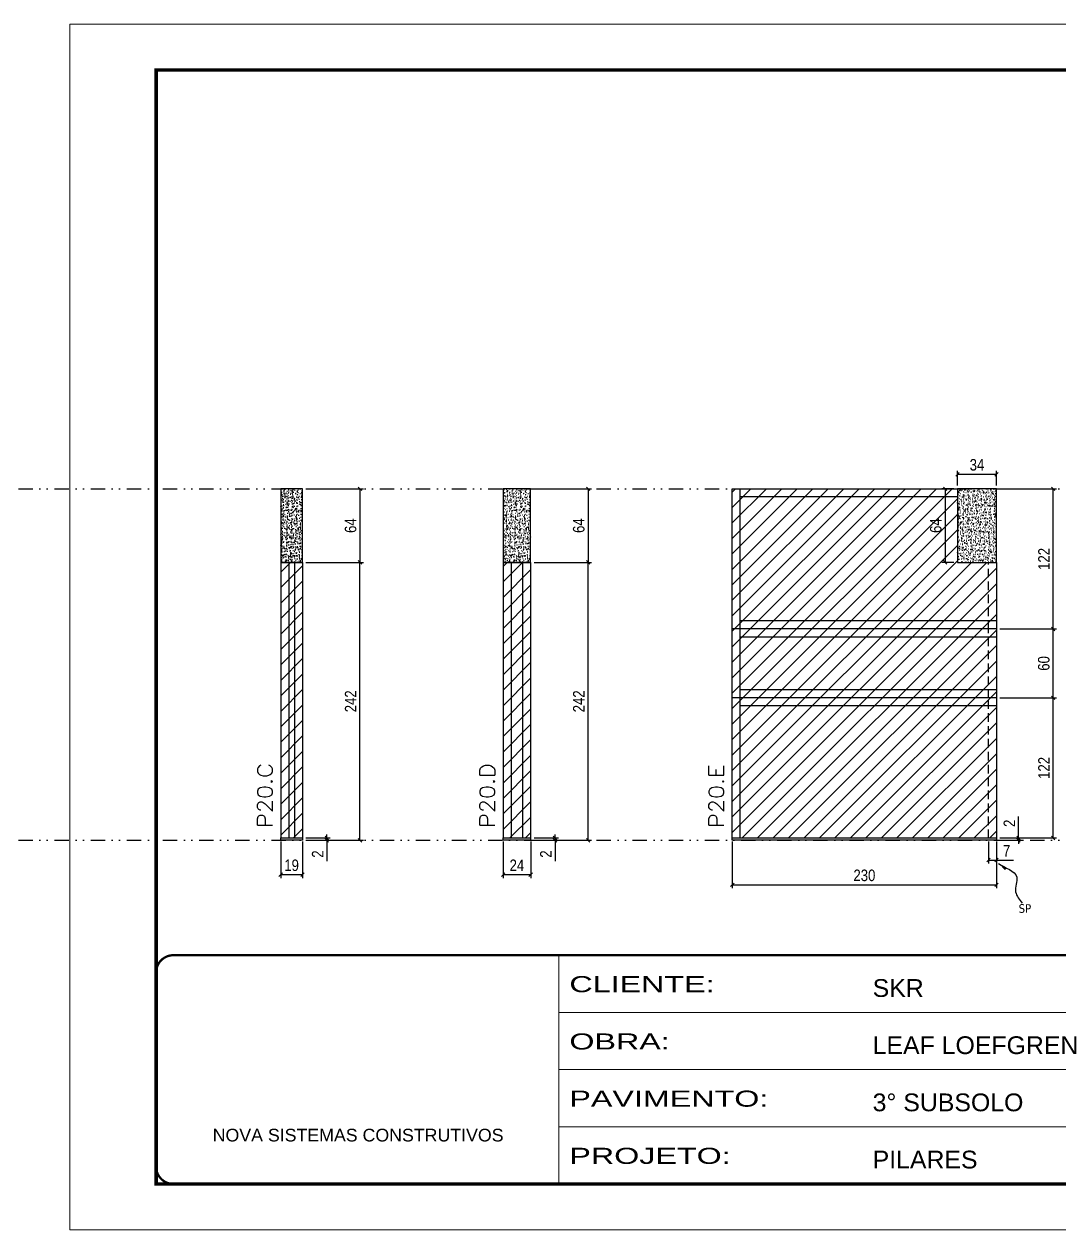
# Model space of a CAD drawing. Header units: millimetres. Extents: x 13777 to 27878, y -21631 to 6985.
# Drawn here: x 19129 to 20030, y -3254 to -2204 of the extents above; entities that cross this region are included whole.
import ezdxf

# ---------------------------------------------------------------- set-up
doc = ezdxf.new("R2010")
doc.units = ezdxf.units.MM
for name, pattern in [('CONTINUO', [0]), ('DASHED', [0.75, 0.5, -0.25]), ('DIVIDE2', [0.625, 0.25, -0.125, 0, -0.125, 0, -0.125]), ('HIDDEN', [0.375, 0.25, -0.125])]:
    doc.linetypes.add(name, pattern=pattern)
for name, color, linetype in [('COTA', 241, 'Continuous'), ('Nível', 160, 'Continuous'), ('Painéis', 200, 'Continuous'), ('SARR_2.2x7', 40, 'Continuous'), ('Sarrafo de Pressão', 42, 'HIDDEN'), ('texto', 7, 'Continuous')]:
    doc.layers.add(name, color=color, linetype=linetype)
for name, color, linetype, lineweight in [('Folhas', 255, 'Continuous', 9), ('Hachura', 251, 'Continuous', 9), ('SARRAFO DE PRESSAO', 251, 'DASHED', 9), ('Texto Seção', 7, 'Continuous', 15)]:
    doc.layers.add(name, color=color, linetype=linetype, lineweight=lineweight)
doc.styles.add('ARIAL', font='arial.ttf')
doc.styles.add('COTA TECNICA', font='techl___.ttf', dxfattribs={"height": 10})
doc.styles.add('COTA TECNICA-50', font='techl___.ttf', dxfattribs={"height": 10})
doc.styles.add('REGUA-120', font='ROMANS.shx', dxfattribs={"height": 15})
doc.styles.get("Standard").update_dxf_attribs({"font": 'arial.ttf'})
doc.styles.add('Tecnologia', font='')
doc.styles.get('Tecnologia').set_extended_font_data('Forgotten Futurist')
doc.dimstyles.new('COTA PAINEL-50', dxfattribs={"dimtxt": 10, "dimasz": 3, "dimexe": 3, "dimexo": 3, "dimgap": 3, "dimtad": 1, "dimdec": 1, "dimzin": 12, "dimdsep": 46, "dimtxsty": 'COTA TECNICA-50', "dimblk1": 'OBLIQUE', "dimblk2": 'OBLIQUE', "dimsah": 1, "dimcen": 0.9, "dimclrd": 4, "dimclre": 4, "dimclrt": 240, "dimadec": 1, "dimazin": 3, "dimtfac": 1, "dimtdec": 1, "dimtmove": 0, "dimatfit": 3, "dimfxl": 1, "dimtolj": 1, "dimtzin": 12, "dimarcsym": 0})
doc.dimstyles.new('PAINEL', dxfattribs={"dimtxt": 10, "dimasz": 3, "dimexe": 3, "dimexo": 3, "dimgap": 3, "dimtad": 1, "dimdec": 1, "dimzin": 12, "dimdsep": 46, "dimtxsty": 'COTA TECNICA', "dimblk1": 'OBLIQUE', "dimblk2": 'OBLIQUE', "dimsah": 1, "dimcen": 0.9, "dimclrd": 4, "dimclre": 4, "dimclrt": 240, "dimadec": 1, "dimazin": 3, "dimtfac": 1, "dimtdec": 1, "dimtmove": 0, "dimatfit": 3, "dimfxl": 1, "dimtolj": 1, "dimtzin": 12, "dimarcsym": 0})
doc.dimstyles.get("Standard").update_dxf_attribs({"dimtxt": 0.18, "dimasz": 0.18, "dimexe": 0.18, "dimexo": 0.0625, "dimgap": 0.09, "dimtad": 0, "dimtih": 1, "dimtoh": 1, "dimdec": 4, "dimzin": 0, "dimdsep": 46, "dimtxsty": 'Standard', "dimcen": 0.09, "dimadec": 0, "dimazin": 0, "dimtfac": 1, "dimtdec": 4, "dimtofl": 0, "dimtmove": 0, "dimatfit": 3, "dimfxl": 1, "dimtolj": 1, "dimtzin": 0, "dimarcsym": 0})

# ---------------------------------------------------------------- blocks, each defined once
blk = doc.blocks.new('9999999999')
at = {"color": 30, "linetype": 'CONTINUO'}
for p, q in [((98564.6, 34230.2), (98564.6, 34429.4)), ((98564.6, 34379.6), (99584, 34379.6)), ((98564.6, 34329.8), (99488, 34329.8)), ((99584, 34329.8), (99488, 34329.8)), ((99488, 34329.8), (99488, 34230.2)), ((98564.6, 34280), (99488, 34280))]:
    blk.add_line(p, q, dxfattribs=at)
at = {"color": 30, "linetype": 'CONTINUO', "const_width": 2}
blk.add_lwpolyline([(99584, 34230.2), (99584, 34414.4, 0.414214), (99569, 34429.4), (98229, 34429.4, 0.414214), (98214, 34414.4), (98214, 34245.2, 0.414214), (98229, 34230.2), (99584, 34230.2)], format="xyb", dxfattribs=at)
at = {"layer": 'Folhas'}
blk.add_lwpolyline([(98139, 34190.2), (99624, 34190.2), (99624, 35240.2), (98139, 35240.2)], close=True, dxfattribs=at)
at = {"layer": 'Folhas', "color": 30, "const_width": 3}
blk.add_lwpolyline([(98214, 34230.2), (99584, 34230.2), (99584, 35200.2), (98214, 35200.2)], close=True, dxfattribs=at)
at = {"color": 7, "linetype": 'Continuous', "ltscale": 5, "style": 'ARIAL'}
for s, height, p in [('SKR', 15.48, (98837.7, 34393.1)), ('LEAF LOEFGREN', 15.483, (98837.7, 34343.3)), ('3° SUBSOLO', 15.48, (98837.7, 34293.5)), ('NOVA SISTEMAS CONSTRUTIVOS', 11.059, (98263.2, 34267.2)), ('PILARES', 15.48, (98837.7, 34243.7))]:
    blk.add_text(s, height=height, dxfattribs=at).set_placement(p)
at = {"layer": 'Folhas', "color": 7, "style": 'Tecnologia', "width": 1.5}
for s, p in [('CLIENTE:', (98573.7, 34397.2)), ('OBRA:', (98573.7, 34347.3)), ('PAVIMENTO:', (98573.7, 34297.5)), ('PROJETO:', (98573.7, 34247.7))]:
    blk.add_text(s, height=14, dxfattribs=at).set_placement(p)
blk = doc.blocks.new('_Oblique')
at = {"color": 0, "linetype": 'ByBlock', "lineweight": -2}
blk.add_line((-0.5, -0.5), (0.5, 0.5), dxfattribs=at)
blk = doc.blocks.new('*D1762')
at = {"layer": 'COTA', "color": 4, "lineweight": -2, "transparency": 16777216}
for p, q in [((19351.9, -2915.6), (19351.9, -2947.5)), ((19370.9, -2915.6), (19370.9, -2947.5)), ((19351.9, -2944.5), (19370.9, -2944.5))]:
    blk.add_line(p, q, dxfattribs=at)
at = {"layer": 'Defpoints', "color": 0, "transparency": 16777216}
for p in [(19351.9, -2912.6), (19370.9, -2912.6), (19370.9, -2944.5)]:
    blk.add_point(p, dxfattribs=at)
at = {"layer": 'COTA', "color": 4, "lineweight": -2, "transparency": 16777216, "xscale": 3, "yscale": 3, "zscale": 3, "rotation": 180}
blk.add_blockref('_Oblique', (19351.9, -2944.5), dxfattribs=at)
at = {"layer": 'COTA', "color": 4, "lineweight": -2, "transparency": 16777216, "xscale": 3, "yscale": 3, "zscale": 3}
blk.add_blockref('_Oblique', (19370.9, -2944.5), dxfattribs=at)
at = {"layer": 'COTA', "color": 240, "transparency": 16777216, "insert": (19361.4, -2936.4), "char_height": 10, "attachment_point": 5, "style": 'COTA TECNICA'}
blk.add_mtext('\\A1;19', dxfattribs=at)
blk = doc.blocks.new('*D1763')
at = {"layer": 'COTA', "color": 4, "lineweight": -2, "transparency": 16777216}
for p, q in [((19373.9, -2912.6), (19395.1, -2912.6)), ((19373.9, -2914.6), (19395.1, -2914.6)), ((19392.1, -2912.6), (19392.1, -2909.6)), ((19392.1, -2912.6), (19392.1, -2914.6)), ((19392.1, -2914.6), (19392.1, -2932.7))]:
    blk.add_line(p, q, dxfattribs=at)
at = {"layer": 'Defpoints', "color": 0, "transparency": 16777216}
for p in [(19370.9, -2912.6), (19370.9, -2914.6), (19392.1, -2912.6)]:
    blk.add_point(p, dxfattribs=at)
at = {"layer": 'COTA', "color": 4, "lineweight": -2, "transparency": 16777216, "xscale": 3, "yscale": 3, "zscale": 3}
for p, rotation in [((19392.1, -2912.6), 270), ((19392.1, -2914.6), 90)]:
    blk.add_blockref('_Oblique', p, dxfattribs=dict(at, rotation=rotation))
at = {"layer": 'COTA', "color": 240, "transparency": 16777216, "insert": (19384.1, -2926.6), "char_height": 10, "attachment_point": 5, "rotation": 90, "style": 'COTA TECNICA-50'}
blk.add_mtext('\\A1;2', dxfattribs=at)
blk = doc.blocks.new('*D1814')
at = {"layer": 'COTA', "color": 4, "linetype": 'ByBlock', "lineweight": -2, "transparency": 16777216}
for p, q in [((19373.9, -2608.6), (19423.9, -2608.6)), ((19420.9, -2608.6), (19420.9, -2672.6)), ((19373.9, -2672.6), (19423.9, -2672.6))]:
    blk.add_line(p, q, dxfattribs=at)
at = {"layer": 'Defpoints', "color": 0, "linetype": 'ByBlock', "transparency": 16777216}
for p in [(19370.9, -2608.6), (19370.9, -2672.6), (19420.9, -2672.6)]:
    blk.add_point(p, dxfattribs=at)
at = {"layer": 'COTA', "color": 4, "linetype": 'ByBlock', "lineweight": -2, "transparency": 16777216, "xscale": 3, "yscale": 3, "zscale": 3}
for p, rotation in [((19420.9, -2608.6), 90), ((19420.9, -2672.6), 270)]:
    blk.add_blockref('_Oblique', p, dxfattribs=dict(at, rotation=rotation))
at = {"layer": 'COTA', "color": 240, "linetype": 'ByBlock', "transparency": 16777216, "insert": (19412.8, -2640.6), "char_height": 10, "attachment_point": 5, "rotation": 90, "style": 'COTA TECNICA'}
blk.add_mtext('\\A1;64', dxfattribs=at)
blk = doc.blocks.new('*D1778')
at = {"layer": 'COTA', "color": 4, "lineweight": -2, "transparency": 16777216}
for p, q in [((19745, -2915.6), (19745, -2956.4)), ((19975, -2915.6), (19975, -2956.4)), ((19745, -2953.4), (19975, -2953.4))]:
    blk.add_line(p, q, dxfattribs=at)
at = {"layer": 'Defpoints', "color": 0, "transparency": 16777216}
for p in [(19745, -2912.6), (19975, -2912.6), (19975, -2953.4)]:
    blk.add_point(p, dxfattribs=at)
at = {"layer": 'COTA', "color": 4, "lineweight": -2, "transparency": 16777216, "xscale": 3, "yscale": 3, "zscale": 3, "rotation": 180}
blk.add_blockref('_Oblique', (19745, -2953.4), dxfattribs=at)
at = {"layer": 'COTA', "color": 4, "lineweight": -2, "transparency": 16777216, "xscale": 3, "yscale": 3, "zscale": 3}
blk.add_blockref('_Oblique', (19975, -2953.4), dxfattribs=at)
at = {"layer": 'COTA', "color": 240, "transparency": 16777216, "insert": (19860, -2945.2), "char_height": 10, "attachment_point": 5, "style": 'COTA TECNICA'}
blk.add_mtext('\\A1;230', dxfattribs=at)
blk = doc.blocks.new('*D1779')
at = {"layer": 'COTA', "color": 4, "lineweight": -2, "transparency": 16777216}
for p, q in [((19968, -2915.6), (19968, -2934.8)), ((19975, -2917.6), (19975, -2934.8)), ((19968, -2931.8), (19975, -2931.8)), ((19975, -2931.8), (19989.7, -2931.8))]:
    blk.add_line(p, q, dxfattribs=at)
at = {"layer": 'Defpoints', "color": 0, "transparency": 16777216}
for p in [(19968, -2912.6), (19975, -2914.6), (19975, -2931.8)]:
    blk.add_point(p, dxfattribs=at)
at = {"layer": 'COTA', "color": 4, "lineweight": -2, "transparency": 16777216, "xscale": 3, "yscale": 3, "zscale": 3, "rotation": 180}
blk.add_blockref('_Oblique', (19968, -2931.8), dxfattribs=at)
at = {"layer": 'COTA', "color": 4, "lineweight": -2, "transparency": 16777216, "xscale": 3, "yscale": 3, "zscale": 3}
blk.add_blockref('_Oblique', (19975, -2931.8), dxfattribs=at)
at = {"layer": 'COTA', "color": 240, "transparency": 16777216, "insert": (19983.8, -2923.8), "char_height": 10, "attachment_point": 5, "style": 'COTA TECNICA-50'}
blk.add_mtext('\\A1;7', dxfattribs=at)
blk = doc.blocks.new('*D1780')
at = {"layer": 'COTA', "color": 4, "lineweight": -2, "transparency": 16777216}
for p, q in [((19994.2, -2912.6), (19994.2, -2893.8)), ((19978, -2912.6), (19997.2, -2912.6)), ((19978, -2914.6), (19997.2, -2914.6)), ((19994.2, -2914.6), (19994.2, -2912.6)), ((19994.2, -2914.6), (19994.2, -2917.6))]:
    blk.add_line(p, q, dxfattribs=at)
at = {"layer": 'Defpoints', "color": 0, "transparency": 16777216}
for p in [(19975, -2912.6), (19975, -2914.6), (19994.2, -2914.6)]:
    blk.add_point(p, dxfattribs=at)
at = {"layer": 'COTA', "color": 4, "lineweight": -2, "transparency": 16777216, "xscale": 3, "yscale": 3, "zscale": 3}
for p, rotation in [((19994.2, -2912.6), 270), ((19994.2, -2914.6), 90)]:
    blk.add_blockref('_Oblique', p, dxfattribs=dict(at, rotation=rotation))
at = {"layer": 'COTA', "color": 240, "transparency": 16777216, "insert": (19986.2, -2899.8), "char_height": 10, "attachment_point": 5, "rotation": 90, "style": 'COTA TECNICA-50'}
blk.add_mtext('\\A1;2', dxfattribs=at)
blk = doc.blocks.new('*D1781')
at = {"layer": 'COTA', "color": 4, "lineweight": -2, "transparency": 16777216}
for p, q in [((19978, -2730.6), (20027.3, -2730.6)), ((20024.3, -2790.6), (20024.3, -2730.6)), ((19978, -2790.6), (20027.3, -2790.6))]:
    blk.add_line(p, q, dxfattribs=at)
at = {"layer": 'Defpoints', "color": 0, "transparency": 16777216}
for p in [(19975, -2730.6), (20024.3, -2730.6), (19975, -2790.6)]:
    blk.add_point(p, dxfattribs=at)
at = {"layer": 'COTA', "color": 4, "lineweight": -2, "transparency": 16777216, "xscale": 3, "yscale": 3, "zscale": 3}
for p, rotation in [((20024.3, -2730.6), 90), ((20024.3, -2790.6), 270)]:
    blk.add_blockref('_Oblique', p, dxfattribs=dict(at, rotation=rotation))
at = {"layer": 'COTA', "color": 240, "transparency": 16777216, "insert": (20016.2, -2760.6), "char_height": 10, "attachment_point": 5, "rotation": 90, "style": 'COTA TECNICA-50'}
blk.add_mtext('\\A1;60', dxfattribs=at)
blk = doc.blocks.new('*D1820')
at = {"layer": 'COTA', "color": 4, "lineweight": -2, "transparency": 16777216}
for p, q in [((19978, -2790.6), (20027.3, -2790.6)), ((20024.3, -2912.6), (20024.3, -2790.6)), ((19978, -2912.6), (20027.3, -2912.6))]:
    blk.add_line(p, q, dxfattribs=at)
at = {"layer": 'Defpoints', "color": 0, "transparency": 16777216}
for p in [(19975, -2790.6), (20024.3, -2790.6), (19975, -2912.6)]:
    blk.add_point(p, dxfattribs=at)
at = {"layer": 'COTA', "color": 4, "lineweight": -2, "transparency": 16777216, "xscale": 3, "yscale": 3, "zscale": 3}
for p, rotation in [((20024.3, -2790.6), 90), ((20024.3, -2912.6), 270)]:
    blk.add_blockref('_Oblique', p, dxfattribs=dict(at, rotation=rotation))
at = {"layer": 'COTA', "color": 240, "transparency": 16777216, "insert": (20016.3, -2851.6), "char_height": 10, "attachment_point": 5, "rotation": 90, "style": 'COTA TECNICA'}
blk.add_mtext('\\A1;122', dxfattribs=at)
blk = doc.blocks.new('*D1821')
at = {"layer": 'COTA', "color": 4, "lineweight": -2, "transparency": 16777216}
for p, q in [((19978, -2608.6), (20027.3, -2608.6)), ((20024.3, -2730.6), (20024.3, -2608.6)), ((19978, -2730.6), (20027.3, -2730.6))]:
    blk.add_line(p, q, dxfattribs=at)
at = {"layer": 'Defpoints', "color": 0, "transparency": 16777216}
for p in [(19975, -2608.6), (20024.3, -2608.6), (19975, -2730.6)]:
    blk.add_point(p, dxfattribs=at)
at = {"layer": 'COTA', "color": 4, "lineweight": -2, "transparency": 16777216, "xscale": 3, "yscale": 3, "zscale": 3}
for p, rotation in [((20024.3, -2608.6), 90), ((20024.3, -2730.6), 270)]:
    blk.add_blockref('_Oblique', p, dxfattribs=dict(at, rotation=rotation))
at = {"layer": 'COTA', "color": 240, "transparency": 16777216, "insert": (20016.3, -2669.6), "char_height": 10, "attachment_point": 5, "rotation": 90, "style": 'COTA TECNICA'}
blk.add_mtext('\\A1;122', dxfattribs=at)
blk = doc.blocks.new('*D1822')
at = {"layer": 'COTA', "color": 4, "lineweight": -2, "transparency": 16777216}
for p, q in [((19938, -2608.6), (19927.3, -2608.6)), ((19930.3, -2608.6), (19930.3, -2672.6)), ((19938, -2672.6), (19927.3, -2672.6))]:
    blk.add_line(p, q, dxfattribs=at)
at = {"layer": 'Defpoints', "color": 0, "transparency": 16777216}
for p in [(19941, -2608.6), (19930.3, -2672.6), (19941, -2672.6)]:
    blk.add_point(p, dxfattribs=at)
at = {"layer": 'COTA', "color": 4, "lineweight": -2, "transparency": 16777216, "xscale": 3, "yscale": 3, "zscale": 3}
for p, rotation in [((19930.3, -2608.6), 90), ((19930.3, -2672.6), 270)]:
    blk.add_blockref('_Oblique', p, dxfattribs=dict(at, rotation=rotation))
at = {"layer": 'COTA', "color": 240, "transparency": 16777216, "insert": (19922.2, -2640.6), "char_height": 10, "attachment_point": 5, "rotation": 90, "style": 'COTA TECNICA'}
blk.add_mtext('\\A1;64', dxfattribs=at)
blk = doc.blocks.new('*D1823')
at = {"layer": 'COTA', "color": 4, "lineweight": -2, "transparency": 16777216}
for p, q in [((19941, -2605.6), (19941, -2592.9)), ((19975, -2605.6), (19975, -2592.9)), ((19941, -2595.9), (19975, -2595.9))]:
    blk.add_line(p, q, dxfattribs=at)
at = {"layer": 'Defpoints', "color": 0, "transparency": 16777216}
for p in [(19975, -2595.9), (19941, -2608.6), (19975, -2608.6)]:
    blk.add_point(p, dxfattribs=at)
at = {"layer": 'COTA', "color": 4, "lineweight": -2, "transparency": 16777216, "xscale": 3, "yscale": 3, "zscale": 3, "rotation": 180}
blk.add_blockref('_Oblique', (19941, -2595.9), dxfattribs=at)
at = {"layer": 'COTA', "color": 4, "lineweight": -2, "transparency": 16777216, "xscale": 3, "yscale": 3, "zscale": 3}
blk.add_blockref('_Oblique', (19975, -2595.9), dxfattribs=at)
at = {"layer": 'COTA', "color": 240, "transparency": 16777216, "insert": (19958, -2587.7), "char_height": 10, "attachment_point": 5, "style": 'COTA TECNICA'}
blk.add_mtext('\\A1;34', dxfattribs=at)
blk = doc.blocks.new('*D1770')
at = {"layer": 'COTA', "color": 4, "lineweight": -2, "transparency": 16777216}
for p, q in [((19545.5, -2915.6), (19545.5, -2947.5)), ((19569.5, -2915.6), (19569.5, -2947.5)), ((19545.5, -2944.5), (19569.5, -2944.5))]:
    blk.add_line(p, q, dxfattribs=at)
at = {"layer": 'Defpoints', "color": 0, "transparency": 16777216}
for p in [(19545.5, -2912.6), (19569.5, -2912.6), (19569.5, -2944.5)]:
    blk.add_point(p, dxfattribs=at)
at = {"layer": 'COTA', "color": 4, "lineweight": -2, "transparency": 16777216, "xscale": 3, "yscale": 3, "zscale": 3, "rotation": 180}
blk.add_blockref('_Oblique', (19545.5, -2944.5), dxfattribs=at)
at = {"layer": 'COTA', "color": 4, "lineweight": -2, "transparency": 16777216, "xscale": 3, "yscale": 3, "zscale": 3}
blk.add_blockref('_Oblique', (19569.5, -2944.5), dxfattribs=at)
at = {"layer": 'COTA', "color": 240, "transparency": 16777216, "insert": (19557.5, -2936.4), "char_height": 10, "attachment_point": 5, "style": 'COTA TECNICA'}
blk.add_mtext('\\A1;24', dxfattribs=at)
blk = doc.blocks.new('*D1771')
at = {"layer": 'COTA', "color": 4, "lineweight": -2, "transparency": 16777216}
for p, q in [((19572.5, -2912.6), (19593.7, -2912.6)), ((19572.5, -2914.6), (19593.7, -2914.6)), ((19590.7, -2912.6), (19590.7, -2909.6)), ((19590.7, -2912.6), (19590.7, -2914.6)), ((19590.7, -2914.6), (19590.7, -2932.7))]:
    blk.add_line(p, q, dxfattribs=at)
at = {"layer": 'Defpoints', "color": 0, "transparency": 16777216}
for p in [(19569.5, -2912.6), (19569.5, -2914.6), (19590.7, -2912.6)]:
    blk.add_point(p, dxfattribs=at)
at = {"layer": 'COTA', "color": 4, "lineweight": -2, "transparency": 16777216, "xscale": 3, "yscale": 3, "zscale": 3}
for p, rotation in [((19590.7, -2912.6), 270), ((19590.7, -2914.6), 90)]:
    blk.add_blockref('_Oblique', p, dxfattribs=dict(at, rotation=rotation))
at = {"layer": 'COTA', "color": 240, "transparency": 16777216, "insert": (19582.7, -2926.6), "char_height": 10, "attachment_point": 5, "rotation": 90, "style": 'COTA TECNICA-50'}
blk.add_mtext('\\A1;2', dxfattribs=at)
blk = doc.blocks.new('*D1813')
at = {"layer": 'COTA', "color": 4, "linetype": 'ByBlock', "lineweight": -2, "transparency": 16777216}
for p, q in [((19572.5, -2608.6), (19622.5, -2608.6)), ((19619.5, -2608.6), (19619.5, -2672.6)), ((19572.5, -2672.6), (19622.5, -2672.6))]:
    blk.add_line(p, q, dxfattribs=at)
at = {"layer": 'Defpoints', "color": 0, "linetype": 'ByBlock', "transparency": 16777216}
for p in [(19569.5, -2608.6), (19569.5, -2672.6), (19619.5, -2672.6)]:
    blk.add_point(p, dxfattribs=at)
at = {"layer": 'COTA', "color": 4, "linetype": 'ByBlock', "lineweight": -2, "transparency": 16777216, "xscale": 3, "yscale": 3, "zscale": 3}
for p, rotation in [((19619.5, -2608.6), 90), ((19619.5, -2672.6), 270)]:
    blk.add_blockref('_Oblique', p, dxfattribs=dict(at, rotation=rotation))
at = {"layer": 'COTA', "color": 240, "linetype": 'ByBlock', "transparency": 16777216, "insert": (19611.4, -2640.6), "char_height": 10, "attachment_point": 5, "rotation": 90, "style": 'COTA TECNICA'}
blk.add_mtext('\\A1;64', dxfattribs=at)
blk = doc.blocks.new('*D1782')
at = {"layer": 'COTA', "color": 4, "lineweight": -2, "transparency": 16777216}
for p, q in [((19572.5, -2672.6), (19622.5, -2672.6)), ((19619.5, -2914.6), (19619.5, -2672.6)), ((19572.5, -2914.6), (19622.5, -2914.6))]:
    blk.add_line(p, q, dxfattribs=at)
at = {"layer": 'Defpoints', "color": 0, "transparency": 16777216}
for p in [(19569.5, -2672.6), (19619.5, -2672.6), (19569.5, -2914.6)]:
    blk.add_point(p, dxfattribs=at)
at = {"layer": 'COTA', "color": 4, "lineweight": -2, "transparency": 16777216, "xscale": 3, "yscale": 3, "zscale": 3}
for p, rotation in [((19619.5, -2672.6), 90), ((19619.5, -2914.6), 270)]:
    blk.add_blockref('_Oblique', p, dxfattribs=dict(at, rotation=rotation))
at = {"layer": 'COTA', "color": 240, "transparency": 16777216, "insert": (19611.4, -2793.6), "char_height": 10, "attachment_point": 5, "rotation": 90, "style": 'COTA TECNICA-50'}
blk.add_mtext('\\A1;242', dxfattribs=at)
blk = doc.blocks.new('*D1783')
at = {"layer": 'COTA', "color": 4, "lineweight": -2, "transparency": 16777216}
for p, q in [((19373.9, -2672.6), (19423.9, -2672.6)), ((19420.9, -2914.6), (19420.9, -2672.6)), ((19373.9, -2914.6), (19423.9, -2914.6))]:
    blk.add_line(p, q, dxfattribs=at)
at = {"layer": 'Defpoints', "color": 0, "transparency": 16777216}
for p in [(19370.9, -2672.6), (19420.9, -2672.6), (19370.9, -2914.6)]:
    blk.add_point(p, dxfattribs=at)
at = {"layer": 'COTA', "color": 4, "lineweight": -2, "transparency": 16777216, "xscale": 3, "yscale": 3, "zscale": 3}
for p, rotation in [((19420.9, -2672.6), 90), ((19420.9, -2914.6), 270)]:
    blk.add_blockref('_Oblique', p, dxfattribs=dict(at, rotation=rotation))
at = {"layer": 'COTA', "color": 240, "transparency": 16777216, "insert": (19412.8, -2793.6), "char_height": 10, "attachment_point": 5, "rotation": 90, "style": 'COTA TECNICA-50'}
blk.add_mtext('\\A1;242', dxfattribs=at)

msp = doc.modelspace()

# ---------------------------------------------------------------- hatches: boundary and pattern name
at = {"layer": 'COTA'}
h = msp.add_hatch(dxfattribs=at)
h.set_pattern_fill('AR-CONC', color=256, scale=0.03)
h.set_pattern_definition([(50, (3669.046, -6921.4506), (5.4655401, -0.4781726), [0.5715, -6.2865]), (355, (3669.046, -6921.4506), (-1.0573026, 5.7317054), [0.4572, -5.0292175]), (100.451445, (3669.5014, -6921.4905), (4.4082374, 5.2535326), [0.4857003, -5.3427073]), (46.1842, (3669.046, -6919.9266), (8.1323712, -1.2612698), [0.85725, -9.42975]), (96.63556, (3669.724, -6920.032), (7.122124, 7.4227837), [0.7285507, -8.0140682]), (351.18415, (3669.046, -6919.927), (7.122124, 7.4227837), [0.685799, -7.543792]), (21, (3669.808, -6920.3076), (4.5484317, -3.067956), [0.5715, -6.2865]), (326, (3669.808, -6920.3076), (1.8540609, 5.525639), [0.4572, -5.0292]), (71.451445, (3670.187, -6920.5633), (6.4024926, 2.457683), [0.4857003, -5.3426981]), (37.5, (3669.046, -6921.4506), (0.0926581, 2.53665117), [0, -4.96824, 0, -5.1054, 0, -5.04825]), (7.5, (3669.046, -6921.4506), (2.00458988, 3.00541724), [0, -2.91084, 0, -4.85394, 0, -1.92405]), (327.5, (3667.3467, -6921.4506), (4.06771786, -0.17186232), [0, -1.905, 0, -5.9436, 0, -7.8867]), (317.5, (3666.5847, -6921.4506), (4.44387544, 0.7627947), [0, -2.4765, 0, -3.94716, 0, -5.6007])])
h.paths.add_polyline_path([(19370.91, -2608.59), (19351.91, -2608.59), (19351.91, -2672.61), (19370.91, -2672.61)])
h = msp.add_hatch(dxfattribs=at)
h.set_pattern_fill('AR-CONC', color=256, scale=0.03)
h.set_pattern_definition([(50, (3867.6104, -6921.4506), (5.4655401, -0.4781726), [0.5715, -6.2865]), (355, (3867.6104, -6921.4506), (-1.0573026, 5.7317054), [0.4572, -5.0292175]), (100.451445, (3868.066, -6921.4905), (4.4082374, 5.2535326), [0.4857003, -5.3427073]), (46.1842, (3867.6104, -6919.9266), (8.1323712, -1.2612698), [0.85725, -9.42975]), (96.63556, (3868.288, -6920.032), (7.122124, 7.4227837), [0.7285507, -8.0140682]), (351.18415, (3867.61, -6919.927), (7.122124, 7.4227837), [0.685799, -7.543792]), (21, (3868.3724, -6920.3076), (4.5484317, -3.067956), [0.5715, -6.2865]), (326, (3868.3724, -6920.3076), (1.8540609, 5.525639), [0.4572, -5.0292]), (71.451445, (3868.7514, -6920.5633), (6.4024926, 2.457683), [0.4857003, -5.3426981]), (37.5, (3867.6104, -6921.4506), (0.0926581, 2.53665117), [0, -4.96824, 0, -5.1054, 0, -5.04825]), (7.5, (3867.6104, -6921.4506), (2.00458988, 3.00541724), [0, -2.91084, 0, -4.85394, 0, -1.92405]), (327.5, (3865.911, -6921.4506), (4.06771786, -0.17186232), [0, -1.905, 0, -5.9436, 0, -7.8867]), (317.5, (3865.149, -6921.4506), (4.44387544, 0.7627947), [0, -2.4765, 0, -3.94716, 0, -5.6007])])
h.paths.add_polyline_path([(19569.47, -2608.59), (19545.47, -2608.59), (19545.47, -2672.61), (19569.47, -2672.61)])
h = msp.add_hatch(dxfattribs=at)
h.set_pattern_fill('AR-CONC', color=256, scale=0.03)
h.set_pattern_definition([(50, (2701.5824, -30), (5.4655401, -0.4781726), [0.5715, -6.2865]), (355, (2701.5824, -30), (-1.0573026, 5.7317054), [0.4572, -5.0292175]), (100.451445, (2702.038, -30.04), (4.4082374, 5.2535326), [0.4857003, -5.3427073]), (46.1842, (2701.5824, -28.476), (8.1323712, -1.2612698), [0.85725, -9.42975]), (96.63556, (2702.26, -28.581), (7.122124, 7.4227837), [0.7285507, -8.0140682]), (351.18415, (2701.582, -28.476), (7.122124, 7.4227837), [0.685799, -7.543792]), (21, (2702.3444, -28.857), (4.5484317, -3.067956), [0.5715, -6.2865]), (326, (2702.3444, -28.857), (1.8540609, 5.525639), [0.4572, -5.0292]), (71.451445, (2702.7234, -29.1127), (6.4024926, 2.457683), [0.4857003, -5.3426981]), (37.5, (2701.5824, -30), (0.0926581, 2.53665117), [0, -4.96824, 0, -5.1054, 0, -5.04825]), (7.5, (2701.5824, -30), (2.00458988, 3.00541724), [0, -2.91084, 0, -4.85394, 0, -1.92405]), (327.5, (2699.883, -30), (4.06771786, -0.17186232), [0, -1.905, 0, -5.9436, 0, -7.8867]), (317.5, (2699.121, -30), (4.44387544, 0.7627947), [0, -2.4765, 0, -3.94716, 0, -5.6007])])
h.paths.add_polyline_path([(19940.98, -2672.59), (19974.98, -2672.59), (19974.98, -2608.59), (19940.98, -2608.59)])
at = {"layer": 'Hachura', "linetype": 'ByBlock'}
h = msp.add_hatch(dxfattribs=at)
h.set_pattern_fill('ANSI31', color=256, scale=3)
h.set_pattern_definition([(45, (1585, 0), (-6.735192, 6.735192), [])])
h.paths.add_polyline_path([(19351.91, -2912.59), (19370.91, -2912.59), (19370.91, -2672.61), (19351.91, -2672.61)])
h.paths.add_polyline_path([(19569.47, -2672.61), (19545.47, -2672.61), (19545.47, -2912.59), (19569.47, -2912.59)])
h.paths.add_polyline_path([(19974.98, -2730.59), (19974.98, -2672.59), (19940.98, -2672.59), (19940.98, -2608.59), (19744.98, -2608.59), (19744.98, -2730.59)])
h.paths.add_polyline_path([(19744.98, -2730.59), (19744.98, -2790.59), (19974.98, -2790.59), (19974.98, -2730.59)])
h.paths.add_polyline_path([(19744.98, -2790.59), (19744.98, -2912.59), (19974.98, -2912.59), (19974.98, -2790.59)])
h.paths.add_polyline_path([(20186.8, -2912.59), (20308.8, -2912.59), (20308.8, -2790.59), (20186.8, -2790.59)])
h.paths.add_polyline_path([(20308.8, -2912.59), (20446.8, -2912.59), (20446.8, -2790.59), (20308.8, -2790.59)])
h.paths.add_polyline_path([(20446.8, -2790.59), (20446.8, -2672.59), (20308.8, -2672.59), (20308.8, -2790.59)])
h.paths.add_polyline_path([(20308.8, -2672.59), (20186.8, -2672.59), (20186.8, -2790.59), (20308.8, -2790.59)])
h.paths.add_polyline_path([(20186.8, -2645.59), (20186.8, -2672.59), (20308.8, -2672.59), (20308.8, -2645.59)])
h.paths.add_polyline_path([(20308.8, -2645.59), (20308.8, -2672.59), (20446.8, -2672.59), (20446.8, -2645.59)])

# ---------------------------------------------------------------- linework, layer by layer
at = {"layer": 'COTA'}
for p, q in [((19974.98, -2608.59), (19940.98, -2608.59)), ((19974.98, -2672.59), (19974.98, -2608.59))]:
    msp.add_line(p, q, dxfattribs=at)
at = {"layer": 'COTA', "linetype": 'ByBlock'}
for points in [[(19351.91, -2672.61), (19370.91, -2672.61), (19370.91, -2608.59), (19351.91, -2608.59)], [(19545.47, -2672.61), (19569.47, -2672.61), (19569.47, -2608.59), (19545.47, -2608.59)]]:
    msp.add_lwpolyline(points, close=True, dxfattribs=at)
at = {"layer": 'Nível', "color": 4, "linetype": 'DIVIDE2', "ltscale": 50}
for p, q in [((13777.11, -2608.59), (21531.15, -2608.59)), ((13777.11, -2914.59), (21531.15, -2914.59))]:
    msp.add_line(p, q, dxfattribs=at)
at = {"layer": 'Painéis'}
for p, q in [((19744.98, -2912.59), (19744.98, -2608.59)), ((19744.98, -2608.59), (19940.98, -2608.59)), ((19940.98, -2608.59), (19940.98, -2672.59)), ((19351.91, -2672.61), (19351.91, -2912.59)), ((19351.91, -2672.61), (19370.91, -2672.61)), ((19370.91, -2672.61), (19351.91, -2672.61)), ((19370.91, -2672.61), (19370.91, -2912.59)), ((19545.47, -2672.61), (19545.47, -2912.59)), ((19545.47, -2672.61), (19569.47, -2672.61)), ((19569.47, -2672.61), (19545.47, -2672.61)), ((19569.47, -2672.61), (19569.47, -2912.59)), ((19940.98, -2672.59), (19974.98, -2672.59)), ((19974.98, -2672.59), (19974.98, -2912.59)), ((19974.98, -2730.59), (19744.98, -2730.59)), ((19974.98, -2790.59), (19744.98, -2790.59)), ((19351.91, -2912.59), (19370.91, -2912.59)), ((19351.91, -2912.59), (19370.91, -2912.59)), ((19351.91, -2914.59), (19351.91, -2912.59)), ((19370.91, -2914.59), (19351.91, -2914.59)), ((19370.91, -2912.59), (19370.91, -2914.59)), ((19545.47, -2912.59), (19569.47, -2912.59)), ((19545.47, -2912.59), (19569.47, -2912.59)), ((19545.47, -2914.59), (19545.47, -2912.59)), ((19569.47, -2914.59), (19545.47, -2914.59)), ((19569.47, -2912.59), (19569.47, -2914.59))]:
    msp.add_line(p, q, dxfattribs=at)
msp.add_lwpolyline([(19744.98, -2912.59), (19974.98, -2912.59), (19974.98, -2914.59), (19744.98, -2914.59)], close=True, dxfattribs=at)
at = {"layer": 'SARR_2.2x7'}
for p, q in [((19751.98, -2730.59), (19751.98, -2608.59)), ((19940.98, -2615.59), (19751.98, -2615.59)), ((19358.91, -2672.61), (19358.91, -2912.59)), ((19363.91, -2672.61), (19363.91, -2912.59)), ((19552.47, -2672.61), (19552.47, -2912.59)), ((19562.47, -2672.61), (19562.47, -2912.59)), ((19974.98, -2723.59), (19751.98, -2723.59)), ((19751.98, -2790.59), (19751.98, -2730.59)), ((19974.98, -2737.59), (19751.98, -2737.59)), ((19974.98, -2783.59), (19751.98, -2783.59)), ((19751.98, -2912.59), (19751.98, -2790.59)), ((19974.98, -2797.59), (19751.98, -2797.59))]:
    msp.add_line(p, q, dxfattribs=at)
at = {"layer": 'Sarrafo de Pressão', "ltscale": 30}
for p, q in [((19967.98, -2730.59), (19967.98, -2672.59)), ((19967.98, -2790.59), (19967.98, -2730.59)), ((19967.98, -2912.59), (19967.98, -2790.59))]:
    msp.add_line(p, q, dxfattribs=at)

# ---------------------------------------------------------------- block references
at = {"layer": 'SARRAFO DE PRESSAO', "color": 6, "linetype": 'ByBlock'}
msp.add_blockref('9999999999', (-78970.51, -37444.08), dxfattribs=at)

# ---------------------------------------------------------------- texts
at = {"layer": 'texto', "color": 0, "insert": (19999.76, -2974.08), "char_height": 7.5, "attachment_point": 5}
msp.add_mtext('{\\fTahoma|b0|i0|c0|p34;\\C4;SP}', dxfattribs=at)
at = {"layer": 'Texto Seção', "style": 'REGUA-120', "width": 1.1}
for s, p in [('P20.C', (19344.66, -2903.83)), ('P20.D', (19538.23, -2903.83)), ('P20.E', (19737.73, -2903.83))]:
    msp.add_text(s, height=13, rotation=90, dxfattribs=at).set_placement(p)

# ---------------------------------------------------------------- dimensions: what is measured, and where the dimension line sits
at = {"layer": 'COTA'}
for base, p1, p2, dimstyle, picture, middle in [((19974.98, -2595.95), (19940.98, -2608.59), (19974.98, -2608.59), 'PAINEL', '*D1823', (19957.98, -2587.73)), ((19974.98, -2931.83), (19967.98, -2912.59), (19974.98, -2914.59), 'COTA PAINEL-50', '*D1779', (19983.85, -2923.76))]:
    dim = msp.add_linear_dim(base=base, p1=p1, p2=p2, dimstyle=dimstyle, dxfattribs=at)
    dim.commit()
    dim.dimension.update_dxf_attribs({"geometry": picture, "text_midpoint": middle})
at = {"layer": 'COTA', "linetype": 'ByBlock'}
for base, p1, p2, picture, middle in [((19420.9, -2672.61), (19370.91, -2608.59), (19370.91, -2672.61), '*D1814', (19412.8, -2640.6)), ((19619.46, -2672.61), (19569.47, -2608.59), (19569.47, -2672.61), '*D1813', (19611.36, -2640.6))]:
    dim = msp.add_linear_dim(base=base, p1=p1, p2=p2, angle=90, dimstyle='PAINEL', dxfattribs=at)
    dim.commit()
    dim.dimension.update_dxf_attribs({"geometry": picture, "text_midpoint": middle})
at = {"layer": 'COTA'}
for base, p1, p2, dimstyle, picture, middle in [((19930.33, -2672.59), (19940.98, -2608.59), (19940.98, -2672.59), 'PAINEL', '*D1822', (19922.23, -2640.59)), ((20024.35, -2608.59), (19974.98, -2730.59), (19974.98, -2608.59), 'PAINEL', '*D1821', (20016.29, -2669.59)), ((19420.9, -2672.61), (19370.91, -2914.59), (19370.91, -2672.61), 'COTA PAINEL-50', '*D1783', (19412.83, -2793.6)), ((19619.46, -2672.61), (19569.47, -2914.59), (19569.47, -2672.61), 'COTA PAINEL-50', '*D1782', (19611.39, -2793.6)), ((20024.35, -2730.59), (19974.98, -2790.59), (19974.98, -2730.59), 'COTA PAINEL-50', '*D1781', (20016.25, -2760.59)), ((20024.35, -2790.59), (19974.98, -2912.59), (19974.98, -2790.59), 'PAINEL', '*D1820', (20016.29, -2851.59))]:
    dim = msp.add_linear_dim(base=base, p1=p1, p2=p2, angle=90, dimstyle=dimstyle, dxfattribs=at)
    dim.commit()
    dim.dimension.update_dxf_attribs({"geometry": picture, "text_midpoint": middle})
for base, p1, p2, picture, middle in [((19994.24, -2914.59), (19974.98, -2912.59), (19974.98, -2914.59), '*D1780', (19994.24, -2899.84)), ((19392.1, -2912.59), (19370.91, -2914.59), (19370.91, -2912.59), '*D1763', (19392.1, -2926.65)), ((19590.67, -2912.59), (19569.47, -2914.59), (19569.47, -2912.59), '*D1771', (19590.67, -2926.65))]:
    dim = msp.add_linear_dim(base=base, p1=p1, p2=p2, angle=90, dimstyle='COTA PAINEL-50', dxfattribs=at)
    dim.commit()
    dim.dimension.update_dxf_attribs({"geometry": picture, "text_midpoint": middle, "dimtype": 160})
for base, p1, p2, picture, middle in [((19370.91, -2944.48), (19351.91, -2912.59), (19370.91, -2912.59), '*D1762', (19361.41, -2936.4)), ((19569.47, -2944.48), (19545.47, -2912.59), (19569.47, -2912.59), '*D1770', (19557.47, -2936.41)), ((19974.98, -2953.41), (19744.98, -2912.59), (19974.98, -2912.59), '*D1778', (19859.98, -2945.19))]:
    dim = msp.add_linear_dim(base=base, p1=p1, p2=p2, dimstyle='PAINEL', override={"dimarcsym": 2}, dxfattribs=at)
    dim.commit()
    dim.dimension.update_dxf_attribs({"geometry": picture, "text_midpoint": middle})

# ---------------------------------------------------------------- leaders
at = {"layer": 'COTA', "path_type": 1}
msp.add_leader([(19976.81, -2934.77), (19992.6, -2946.61), (19991.67, -2959.61), (19997.22, -2969.39)], dimstyle='Standard', override={"dimasz": 8}, dxfattribs=at)

doc.saveas('drawing.dxf')
